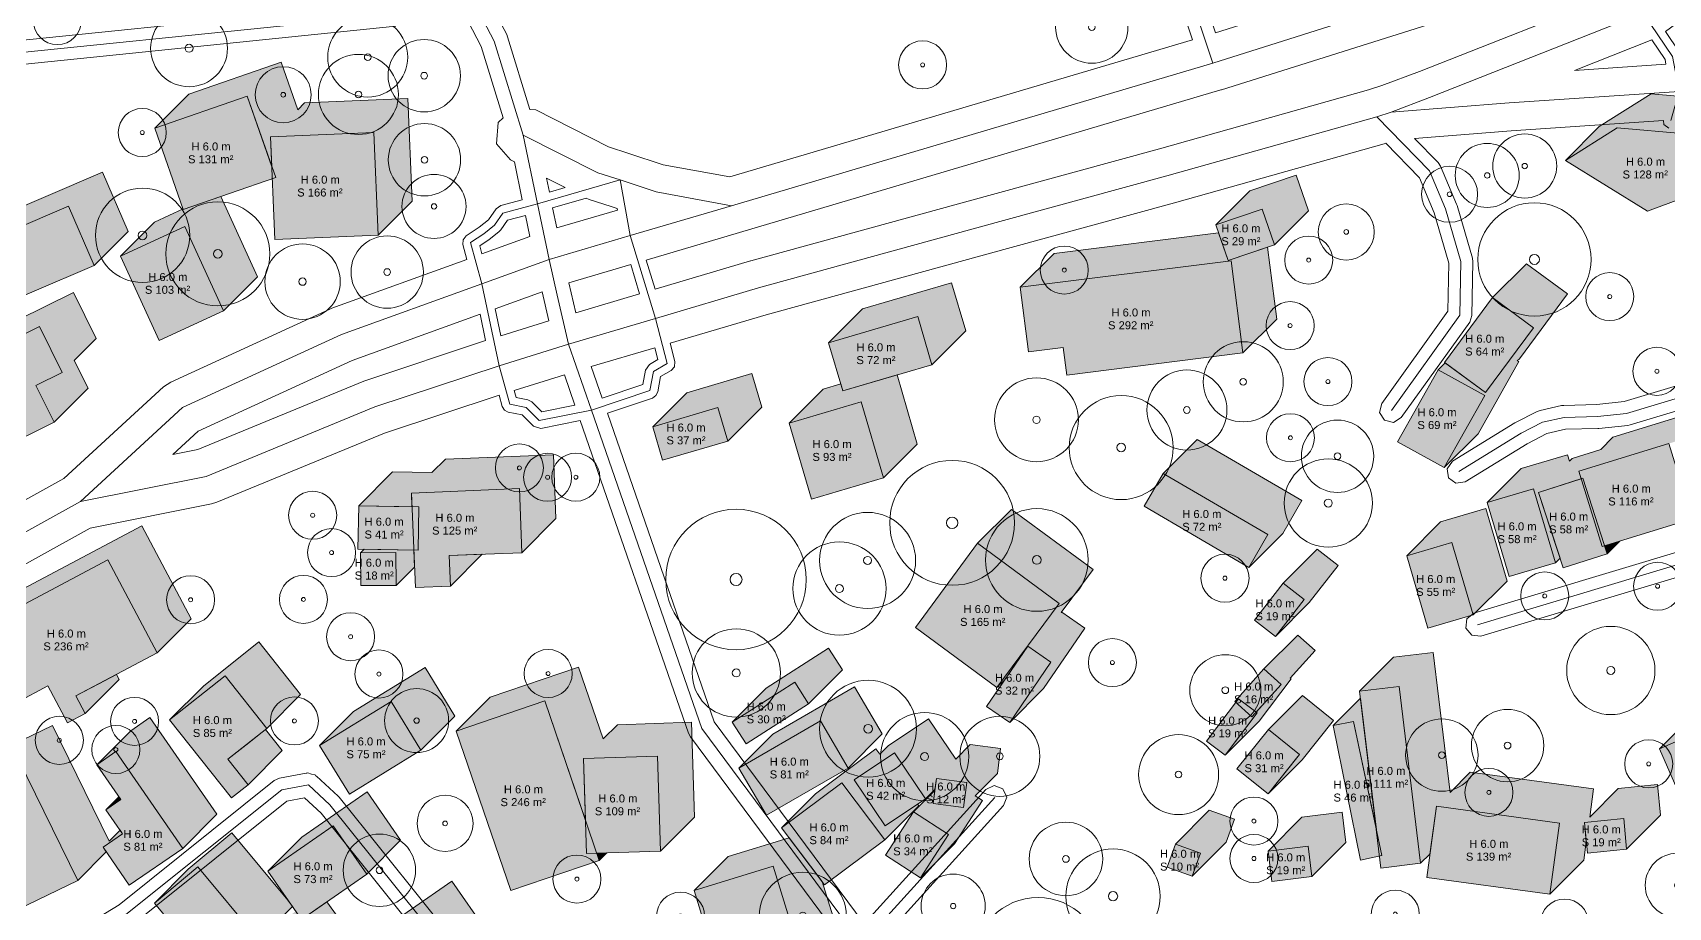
# Model space of a CAD drawing. Header units: metres. Extents: x -4 to 969, y -5 to 964.
# Drawn here: x 119.2 to 323.6, y 606.7 to 715.9 of the extents above; entities that cross this region are included whole.
import ezdxf

# ---------------------------------------------------------------- set-up
doc = ezdxf.new("R2010")
doc.units = ezdxf.units.M
doc.header["$MEASUREMENT"] = 0
for name, color, linetype, lineweight, true_color in [('TPX_BUILDING_AREAS_TEXT', 7, 'CONTINUOUS', 0, 0x000000), ('TPX_BUILDING_HEIGHTS_TEXT', 7, 'CONTINUOUS', 0, 0x000000), ('TPX_BUILDINGS', 7, 'CONTINUOUS', 0, 0x000000), ('TPX_BUILDINGS_HATCH', 7, 'CONTINUOUS', 0, 0xf0f0f0), ('TPX_BUILDINGS_SHADOWS_HATCH', 7, 'CONTINUOUS', 0, 0x000000), ('TPX_BUILDINGS_SHADOWS_OUTLINES', 7, 'CONTINUOUS', 0, 0x000000), ('TPX_ROADS_AXES', 7, 'CONTINUOUS', 0, 0x323232), ('TPX_ROADS_CONTOURS', 7, 'CONTINUOUS', 0, 0x646464), ('TPX_VEGETATION_TREES_INDIVIDUAL', 7, 'CONTINUOUS', 0, 0x136734)]:
    doc.layers.add(name, color=color, linetype=linetype, lineweight=lineweight, true_color=true_color)
doc.styles.add('TPX_TEXTE', font='arial.ttf')

# ---------------------------------------------------------------- blocks, each defined once
blk = doc.blocks.new('TREETR005_CR065')
at = {"layer": 'TPX_VEGETATION_TREES_INDIVIDUAL'}
for radius in [6.5, 0.542]:
    blk.add_circle((0, 0, 0.04), radius, dxfattribs=at)
blk = doc.blocks.new('TREETR007_CR080')
at = {"layer": 'TPX_VEGETATION_TREES_INDIVIDUAL'}
for radius in [8.03, 0.708]:
    blk.add_circle((0, 0, 0.04), radius, dxfattribs=at)
blk = doc.blocks.new('TREETR006_CR071')
at = {"layer": 'TPX_VEGETATION_TREES_INDIVIDUAL'}
for radius in [7.08, 0.625]:
    blk.add_circle((0, 0, 0.04), radius, dxfattribs=at)
blk = doc.blocks.new('TREETR003_CR040')
at = {"layer": 'TPX_VEGETATION_TREES_INDIVIDUAL'}
for radius in [4, 0.333]:
    blk.add_circle((0, 0, 0.04), radius, dxfattribs=at)
blk = doc.blocks.new('TREETR007_CR078')
at = {"layer": 'TPX_VEGETATION_TREES_INDIVIDUAL'}
for radius in [7.8, 0.708]:
    blk.add_circle((0, 0, 0.04), radius, dxfattribs=at)
blk = doc.blocks.new('TREETR004_CR046')
at = {"layer": 'TPX_VEGETATION_TREES_INDIVIDUAL'}
for radius in [4.59, 0.417]:
    blk.add_circle((0, 0, 0.04), radius, dxfattribs=at)
blk = doc.blocks.new('TREETR005_CR061')
at = {"layer": 'TPX_VEGETATION_TREES_INDIVIDUAL'}
for radius in [6.05, 0.542]:
    blk.add_circle((0, 0, 0.04), radius, dxfattribs=at)
blk = doc.blocks.new('TREETR006_CR059')
at = {"layer": 'TPX_VEGETATION_TREES_INDIVIDUAL'}
for radius in [5.9, 0.583]:
    blk.add_circle((0, 0, 0.04), radius, dxfattribs=at)
blk = doc.blocks.new('TREETR004_CR044')
at = {"layer": 'TPX_VEGETATION_TREES_INDIVIDUAL'}
for radius in [4.44, 0.417]:
    blk.add_circle((0, 0, 0.04), radius, dxfattribs=at)
blk = doc.blocks.new('TREETR003_CR030')
at = {"layer": 'TPX_VEGETATION_TREES_INDIVIDUAL'}
for radius in [3, 0.25]:
    blk.add_circle((0, 0, 0.04), radius, dxfattribs=at)
blk = doc.blocks.new('TREETR005_CR052')
at = {"layer": 'TPX_VEGETATION_TREES_INDIVIDUAL'}
for radius in [5.24, 0.458]:
    blk.add_circle((0, 0, 0.04), radius, dxfattribs=at)
blk = doc.blocks.new('TREETR008_CR088')
at = {"layer": 'TPX_VEGETATION_TREES_INDIVIDUAL'}
for radius in [8.77, 0.75]:
    blk.add_circle((0, 0, 0.04), radius, dxfattribs=at)
blk = doc.blocks.new('TREETR005_CR060')
at = {"layer": 'TPX_VEGETATION_TREES_INDIVIDUAL'}
for radius in [6, 0.5]:
    blk.add_circle((0, 0, 0.04), radius, dxfattribs=at)
blk = doc.blocks.new('TREETR005_CR047')
at = {"layer": 'TPX_VEGETATION_TREES_INDIVIDUAL'}
for radius in [4.71, 0.458]:
    blk.add_circle((0, 0, 0.04), radius, dxfattribs=at)
blk = doc.blocks.new('TREETR005_CR048')
at = {"layer": 'TPX_VEGETATION_TREES_INDIVIDUAL'}
for radius in [4.8, 0.5]:
    blk.add_circle((0, 0, 0.04), radius, dxfattribs=at)
blk = doc.blocks.new('TREETR005_CR064')
at = {"layer": 'TPX_VEGETATION_TREES_INDIVIDUAL'}
for radius in [6.41, 0.542]:
    blk.add_circle((0, 0, 0.04), radius, dxfattribs=at)
blk = doc.blocks.new('TREETR003_CR035')
at = {"layer": 'TPX_VEGETATION_TREES_INDIVIDUAL'}
for radius in [3.5, 0.292]:
    blk.add_circle((0, 0, 0.04), radius, dxfattribs=at)
blk = doc.blocks.new('TREETR005_CR058')
at = {"layer": 'TPX_VEGETATION_TREES_INDIVIDUAL'}
for radius in [5.82, 0.5]:
    blk.add_circle((0, 0, 0.04), radius, dxfattribs=at)
blk = doc.blocks.new('TREETR005_CR054')
at = {"layer": 'TPX_VEGETATION_TREES_INDIVIDUAL'}
for radius in [5.44, 0.458]:
    blk.add_circle((0, 0, 0.04), radius, dxfattribs=at)
blk = doc.blocks.new('TREETR005_CR059')
at = {"layer": 'TPX_VEGETATION_TREES_INDIVIDUAL'}
for radius in [5.89, 0.542]:
    blk.add_circle((0, 0, 0.04), radius, dxfattribs=at)
blk = doc.blocks.new('TREETR005_CR055')
at = {"layer": 'TPX_VEGETATION_TREES_INDIVIDUAL'}
for radius in [5.51, 0.5]:
    blk.add_circle((0, 0, 0.04), radius, dxfattribs=at)
blk = doc.blocks.new('TREETR004_CR050')
at = {"layer": 'TPX_VEGETATION_TREES_INDIVIDUAL'}
for radius in [5, 0.417]:
    blk.add_circle((0, 0, 0.04), radius, dxfattribs=at)
blk = doc.blocks.new('TREETR004_CR045')
at = {"layer": 'TPX_VEGETATION_TREES_INDIVIDUAL'}
for radius in [4.52, 0.417]:
    blk.add_circle((0, 0, 0.04), radius, dxfattribs=at)

msp = doc.modelspace()

# ---------------------------------------------------------------- hatches: boundary and pattern name
at = {"layer": 'TPX_BUILDINGS_HATCH'}
for points in [[(146.02, 708.01), (134.47, 704.03), (138.03, 693.86), (149.57, 697.85), (146.02, 708.01)], [(161.84, 703.47), (148.94, 702.93), (149.48, 690.12), (162.38, 690.65), (161.84, 703.47)], [(317.17, 704.07), (310.69, 700), (320.95, 693.68), (331.95, 697.76), (325.69, 703.33), (317.17, 704.07)], [(107.12, 694.5), (99.58, 691.27), (103.2, 682.89), (109.01, 685.37), (111.26, 680.2), (126.89, 686.88), (123.69, 694.27), (109.79, 688.33), (107.12, 694.5)], [(272.82, 693.91), (267.02, 691.95), (268.55, 687.5), (274.34, 689.46), (272.82, 693.91)], [(138.22, 691.76), (130.18, 688.06), (135.03, 677.52), (143.07, 681.22), (138.22, 691.76)], [(268.93, 687.44), (242.6, 684.15), (243.62, 676.1), (247.97, 676.65), (248.39, 673.2), (270.38, 675.95), (268.93, 687.44)], [(301.61, 682.86), (295.59, 674.76), (300.71, 671), (306.73, 679.1), (301.61, 682.86)], [(229.78, 680.49), (218.65, 677.22), (220.41, 671.23), (231.54, 674.49), (229.78, 680.49)], [(120.05, 679.25), (109.67, 674.14), (114.82, 663.82), (121.9, 667.31), (119.61, 671.9), (122.91, 673.52), (120.05, 679.25)], [(294.82, 673.86), (289.74, 664.87), (295.54, 661.63), (300.62, 670.63), (294.82, 673.86)], [(204.82, 669.13), (196.68, 666.74), (197.91, 662.55), (206.05, 664.94), (204.82, 669.13)], [(222.7, 669.83), (213.72, 667.2), (216.5, 657.71), (225.49, 660.34), (222.7, 669.83)], [(323.63, 664.64), (312.39, 661.19), (315.29, 651.77), (326.52, 655.23), (323.63, 664.64)], [(260.46, 660.9), (258.08, 656.8), (271.15, 649.17), (273.54, 653.28), (260.46, 660.9)], [(312.87, 660.31), (307.32, 658.54), (310.42, 649.12), (315.92, 650.87), (312.87, 660.31)], [(180.01, 659.01), (166.52, 658.45), (167.02, 646.67), (171.42, 646.85), (171.25, 650.64), (180.34, 651.01), (180.01, 659.01)], [(306.72, 658.99), (300.92, 657.27), (303.66, 648.02), (309.45, 649.74), (306.72, 658.99)], [(159.94, 656.85), (159.84, 651.44), (167.35, 651.31), (167.45, 656.73), (159.94, 656.85)], [(237.26, 652.18), (229.5, 641.67), (239.68, 634.16), (247.44, 644.67), (237.26, 652.18)], [(296.5, 652.28), (290.87, 650.62), (293.53, 641.57), (299.18, 643.23), (296.5, 652.28)], [(128.6, 650.12), (112.34, 641.51), (117.21, 632.31), (121.12, 634.39), (123.57, 629.78), (125.77, 630.93), (124.61, 633.12), (134.76, 638.49), (128.6, 650.12)], [(164.6, 651.02), (160.18, 650.99), (160.22, 646.9), (164.63, 646.93), (164.6, 651.02)], [(275.43, 647.2), (271.84, 642.6), (274.46, 640.55), (278.05, 645.16), (275.43, 647.2)], [(243.53, 639.35), (238.37, 631.81), (241.27, 629.82), (246.43, 637.35), (243.53, 639.35)], [(143.24, 635.63), (136.32, 630.12), (144.06, 620.39), (146.14, 622.04), (143.61, 625.21), (148.45, 629.06), (143.24, 635.63)], [(273.04, 636.49), (269.39, 632.43), (271.52, 630.51), (275.18, 634.57), (273.04, 636.49)], [(214.41, 634.83), (206.62, 629.86), (208.36, 627.16), (216.15, 632.15), (214.41, 634.83)], [(289.94, 634.3), (284.99, 633.7), (287.66, 611.62), (292.61, 612.22), (289.94, 634.3)], [(163.99, 632.42), (155.06, 626.95), (158.79, 620.86), (167.72, 626.34), (163.99, 632.42)], [(183.18, 632.49), (172.12, 628.74), (178.93, 608.84), (190, 612.59), (183.18, 632.49)], [(269.85, 632.78), (265.86, 627.49), (268.2, 625.72), (272.2, 631), (269.85, 632.78)], [(217.64, 630.02), (207.43, 624.12), (210.89, 618.22), (221.1, 624.12), (217.64, 630.02)], [(284.21, 629.95), (281.67, 629.41), (285.11, 612.62), (287.77, 613.18), (284.21, 629.95)], [(273.59, 628.92), (269.67, 624.02), (273.57, 620.89), (277.49, 625.8), (273.59, 628.92)], [(327.78, 628.84), (322.46, 626.53), (326.19, 617.96), (331.49, 620.27), (327.78, 628.84)], [(129.6, 626.18), (127.23, 624.52), (130.22, 620.19), (128.37, 618.91), (130.45, 615.92), (128, 614.23), (131.28, 609.47), (137.96, 614.09), (129.6, 626.18)], [(197.27, 625.58), (188.04, 625.29), (188.42, 613.46), (197.64, 613.75), (197.27, 625.58)], [(226.9, 626.03), (221.86, 622.63), (225.73, 616.89), (230.77, 620.28), (226.9, 626.03)], [(117.43, 625.2), (104.83, 619.11), (112.25, 603.99), (124.85, 610.09), (117.43, 625.2)], [(220.29, 622.26), (212.78, 616.65), (218.15, 609.55), (225.67, 615.17), (220.29, 622.26)], [(232.11, 622.82), (231.7, 619.69), (235.5, 619.2), (235.9, 622.33), (232.11, 622.82)], [(294.58, 619.34), (293.37, 610.45), (308.75, 608.36), (309.96, 617.25), (294.58, 619.34)], [(229.25, 618.64), (225.76, 613.22), (230.14, 610.4), (233.63, 615.82), (229.25, 618.64)], [(317.98, 617.81), (313.07, 617.33), (313.44, 613.5), (318.35, 613.98), (317.98, 617.81)], [(156.74, 616.9), (148.59, 611.24), (152.79, 605.2), (160.94, 610.87), (156.74, 616.9)], [(261.97, 614.61), (260.95, 611.75), (264.08, 610.62), (265.1, 613.48), (261.97, 614.61)], [(278.56, 614.36), (273.55, 613.74), (274.01, 609.96), (279.01, 610.58), (278.56, 614.36)], [(139.86, 611.78), (134.41, 607.23), (142.02, 598.08), (147.48, 602.63), (139.86, 611.78)], [(211.72, 611.86), (201.84, 608.82), (206.64, 593.18), (207.39, 593.41), (206.54, 596.18), (215.67, 598.99), (211.72, 611.86)]]:
    msp.add_hatch(color=256, dxfattribs=at).paths.add_polyline_path(points)
at = {"layer": 'TPX_BUILDINGS_SHADOWS_HATCH'}
for points in [[(138.72, 708.27), (134.47, 704.03), (146.02, 708.01), (149.1, 699.19), (148.94, 702.93), (161.84, 703.47), (162.38, 690.65), (166.62, 694.89), (166.08, 707.72), (153.19, 707.17), (152.33, 706.32), (150.26, 712.25), (138.72, 708.27)], [(314.93, 704.24), (310.69, 700), (317.17, 704.07), (325.69, 703.33), (331.95, 697.76), (331.01, 697.41), (328.08, 694.48), (335, 696.84), (337.47, 689.62), (338.02, 689.83), (340.45, 683.45), (344.69, 687.7), (342.26, 694.07), (341.71, 693.86), (339.24, 701.08), (333.22, 699.03), (336.2, 702), (329.93, 707.57), (321.42, 708.31), (314.93, 704.24)], [(103.82, 695.51), (99.58, 691.27), (107.12, 694.5), (109.79, 688.33), (123.69, 694.27), (126.89, 686.88), (131.13, 691.12), (127.94, 698.51), (114.03, 692.58), (111.37, 698.74), (103.82, 695.51)], [(271.26, 696.19), (267.02, 691.95), (272.82, 693.91), (274.34, 689.46), (278.59, 693.7), (277.06, 698.15), (271.26, 696.19)], [(134.43, 692.3), (130.18, 688.06), (138.22, 691.76), (143.07, 681.22), (147.31, 685.46), (142.71, 695.48), (138.03, 693.86), (138, 693.95), (134.43, 692.3)], [(246.84, 688.39), (242.6, 684.15), (268.93, 687.44), (270.38, 675.95), (274.63, 680.19), (273.49, 689.17), (268.55, 687.5), (267.36, 690.96), (246.84, 688.39)], [(295.66, 674.7), (294.82, 673.86), (300.62, 670.63), (295.54, 661.63), (299.78, 665.87), (304.87, 674.87), (304.68, 674.97), (304.95, 675.24), (310.97, 683.34), (305.85, 687.1), (301.61, 682.86), (306.73, 679.1), (300.71, 671), (295.66, 674.7)], [(222.89, 681.46), (218.65, 677.22), (229.78, 680.49), (231.54, 674.49), (235.78, 678.73), (234.02, 684.73), (222.89, 681.46)], [(73.34, 660.39), (69.1, 656.15), (74.43, 658.94), (80.72, 646.88), (80.84, 647), (75.27, 657.67), (86.24, 663.4), (88.77, 658.57), (86.17, 663.85), (91.53, 666.49), (96.97, 655.43), (93.06, 663.37), (98.95, 666.27), (102.99, 658.04), (104.36, 659.41), (100.87, 669.29), (109.76, 672.4), (113.49, 661.86), (116.07, 664.44), (114.82, 663.82), (109.67, 674.14), (120.05, 679.25), (122.91, 673.52), (119.61, 671.9), (121.9, 667.31), (126.14, 671.56), (124.41, 675.02), (127.15, 677.76), (124.29, 683.49), (113.91, 678.38), (111.19, 675.66), (105.11, 673.53), (101.02, 669.44), (97.31, 667.62), (95.78, 670.73), (90.42, 668.09), (89.4, 667.07), (79.52, 661.92), (79.4, 661.79), (78.67, 663.18), (73.34, 660.39)], [(305.17, 661.51), (300.92, 657.27), (306.72, 658.99), (309.45, 649.74), (310.03, 650.31), (307.32, 658.54), (312.68, 660.25), (312.39, 661.19), (323.63, 664.64), (335.45, 668.28), (338.35, 658.86), (342.18, 662.68), (340.12, 669.22), (353.61, 673.47), (357.13, 662.26), (361.37, 666.5), (357.85, 677.72), (344.36, 673.46), (340.57, 669.68), (339.7, 672.52), (327.87, 668.88), (316.63, 665.44), (315.11, 663.91), (311.56, 662.78), (311.2, 662.42), (310.97, 663.23), (305.17, 661.51)], [(200.92, 670.98), (196.68, 666.74), (204.82, 669.13), (206.05, 664.94), (210.29, 669.18), (209.06, 673.37), (200.92, 670.98)], [(217.96, 671.44), (213.72, 667.2), (222.7, 669.83), (225.49, 660.34), (229.73, 664.58), (227.2, 673.22), (220.41, 671.23), (220.16, 672.08), (217.96, 671.44)], [(264.7, 665.15), (260.46, 660.9), (273.54, 653.28), (271.15, 649.17), (275.39, 653.41), (277.78, 657.52), (264.7, 665.15)], [(164.18, 661.09), (159.94, 656.85), (166.59, 656.74), (166.52, 658.45), (180.01, 659.01), (180.34, 651.01), (184.58, 655.26), (184.26, 663.25), (170.77, 662.69), (169.09, 661.01), (164.18, 661.09)], [(241.5, 656.42), (237.26, 652.18), (247.44, 644.67), (239.68, 634.16), (240.63, 635.11), (243.53, 639.35), (246.43, 637.35), (241.27, 629.82), (245.51, 634.06), (250.68, 641.6), (247.77, 643.59), (247.71, 643.53), (251.69, 648.91), (241.5, 656.42)], [(295.11, 654.86), (290.87, 650.62), (296.5, 652.28), (299.18, 643.23), (303.42, 647.47), (300.75, 656.52), (295.11, 654.86)], [(116.59, 645.75), (112.34, 641.51), (128.6, 650.12), (134.76, 638.49), (139, 642.73), (132.85, 654.36), (116.59, 645.75)], [(317.5, 652.45), (315.6, 651.87), (315.92, 650.87), (317.5, 652.45)], [(160.62, 651.43), (160.18, 650.99), (164.6, 651.02), (164.63, 646.93), (166.91, 649.21), (166.82, 651.32), (160.62, 651.43)], [(175.38, 650.81), (171.25, 650.64), (171.42, 646.85), (175.38, 650.81)], [(278.05, 645.16), (274.46, 640.55), (278.7, 644.79), (282.29, 649.4), (279.67, 651.44), (275.43, 647.2), (278.05, 645.16)], [(140.57, 634.36), (136.32, 630.12), (143.24, 635.63), (148.45, 629.06), (152.69, 633.3), (147.48, 639.87), (140.57, 634.36)], [(271.79, 630.46), (268.2, 625.72), (272.45, 629.96), (276.44, 635.24), (276.3, 635.35), (279.42, 638.81), (277.28, 640.73), (273.04, 636.49), (275.18, 634.57), (272.06, 631.11), (272.2, 631), (271.79, 630.46)], [(326.71, 630.77), (322.46, 626.53), (327.78, 628.84), (331.49, 620.27), (333.1, 621.87), (329.82, 630.14), (337.46, 633.13), (341.97, 621.74), (346.21, 625.99), (344.32, 630.76), (342.61, 629.75), (340.34, 633.55), (345.11, 636.37), (347.39, 632.57), (351.63, 636.82), (349.36, 640.61), (344.58, 637.79), (342.4, 635.61), (341.7, 637.37), (334.07, 634.38), (332.25, 632.56), (332.02, 633.08), (326.71, 630.77)], [(85.52, 630.76), (81.27, 626.52), (95.96, 633.56), (103.86, 617.06), (105.18, 618.38), (104.83, 619.11), (117.43, 625.2), (124.85, 610.09), (128.41, 613.64), (128, 614.23), (130.45, 615.92), (130.14, 616.37), (128.77, 614.99), (121.67, 629.45), (109.07, 623.35), (107.75, 622.03), (100.2, 637.8), (85.52, 630.76)], [(210.86, 634.1), (206.62, 629.86), (214.41, 634.83), (216.15, 632.15), (220.39, 636.39), (218.65, 639.07), (210.86, 634.1)], [(289.23, 637.95), (284.99, 633.7), (289.94, 634.3), (292.61, 612.22), (293.77, 613.38), (294.58, 619.34), (309.96, 617.25), (308.75, 608.36), (312.99, 612.6), (313.31, 614.91), (313.07, 617.33), (317.98, 617.81), (318.35, 613.98), (322.59, 618.22), (322.22, 622.05), (317.31, 621.57), (313.73, 617.98), (314.2, 621.5), (298.82, 623.59), (296.3, 621.06), (294.18, 638.55), (289.23, 637.95)], [(127.48, 634.64), (124.61, 633.12), (125.77, 630.93), (130.01, 635.18), (129.68, 635.8), (127.48, 634.64)], [(159.3, 631.19), (155.06, 626.95), (163.99, 632.42), (167.72, 626.34), (171.96, 630.58), (168.23, 636.67), (159.3, 631.19)], [(176.36, 632.98), (172.12, 628.74), (183.18, 632.49), (188.29, 617.59), (188.04, 625.29), (197.27, 625.58), (197.64, 613.75), (201.88, 617.99), (201.51, 629.83), (192.28, 629.53), (190.5, 627.75), (187.42, 636.73), (176.36, 632.98)], [(211.68, 628.36), (207.43, 624.12), (217.64, 630.02), (221.1, 624.12), (225.34, 628.37), (221.89, 634.26), (211.68, 628.36)], [(277.29, 625.55), (273.57, 620.89), (277.82, 625.13), (281.73, 630.04), (277.84, 633.16), (273.59, 628.92), (277.49, 625.8), (277.29, 625.55)], [(285.1, 632.84), (281.67, 629.41), (284.21, 629.95), (287.08, 616.41), (285.1, 632.84)], [(131.47, 628.77), (127.23, 624.52), (129.6, 626.18), (137.96, 614.09), (142.2, 618.34), (133.84, 630.42), (131.47, 628.77)], [(217.02, 620.89), (212.78, 616.65), (220.29, 622.26), (225.67, 615.17), (229.91, 619.41), (229.76, 619.61), (225.73, 616.89), (221.86, 622.63), (226.9, 626.03), (230.77, 620.28), (231.93, 621.44), (232.11, 622.82), (235.9, 622.33), (235.5, 619.2), (231.7, 619.69), (231.91, 621.3), (229.25, 618.64), (233.63, 615.82), (230.14, 610.4), (234.38, 614.65), (237.87, 620.06), (236.96, 620.65), (239.75, 623.44), (240.14, 626.57), (236.35, 627.06), (234.53, 625.24), (231.14, 630.27), (226.1, 626.88), (225.05, 625.83), (224.54, 626.51), (217.02, 620.89)], [(146.2, 627.27), (143.61, 625.21), (146.14, 622.04), (150.38, 626.29), (148.28, 628.92), (146.2, 627.27)], [(129.99, 620.52), (128.37, 618.91), (130.22, 620.19), (129.99, 620.52)], [(152.83, 615.48), (148.59, 611.24), (156.74, 616.9), (160.94, 610.87), (165.18, 615.12), (160.98, 621.14), (152.83, 615.48)], [(266.21, 618.85), (261.97, 614.61), (265.1, 613.48), (264.08, 610.62), (268.32, 614.86), (269.34, 617.72), (266.21, 618.85)], [(277.79, 617.99), (273.55, 613.74), (278.56, 614.36), (279.01, 610.58), (283.25, 614.82), (282.81, 618.6), (277.79, 617.99)], [(138.65, 611.47), (134.41, 607.23), (139.86, 611.78), (147.48, 602.63), (144.26, 599.94), (142.22, 597.91), (150.93, 604.23), (155.9, 597.41), (154.3, 596.25), (156.48, 594.21), (154.12, 591.69), (158.36, 595.93), (158.86, 596.47), (157.26, 598.77), (167.32, 605.76), (171.61, 599.58), (175.85, 603.82), (171.56, 610), (161.51, 603.01), (158.77, 600.27), (158.76, 600.28), (160.14, 601.66), (155.95, 607.4), (152.79, 605.2), (152.07, 606.23), (148.43, 603.58), (151.67, 606.81), (151.1, 607.62), (144.1, 616.02), (138.65, 611.47)], [(206.08, 613.06), (201.84, 608.82), (211.72, 611.86), (215.67, 598.99), (219.92, 603.23), (217.85, 609.95), (213.71, 615.41), (206.08, 613.06)], [(190.95, 613.54), (189.69, 613.5), (190, 612.59), (190.95, 613.54)]]:
    msp.add_hatch(color=256, dxfattribs=at).paths.add_polyline_path(points)

# ---------------------------------------------------------------- linework, layer by layer
at = {"layer": 'TPX_BUILDINGS', "elevation": 0.04}
for points in [[(146.02, 708.01), (134.47, 704.03), (138.03, 693.86), (149.57, 697.85)], [(161.84, 703.47), (148.94, 702.93), (149.48, 690.12), (162.38, 690.65)], [(317.17, 704.07), (310.69, 700), (320.95, 693.68), (331.95, 697.76), (325.69, 703.33)], [(107.12, 694.5), (99.58, 691.27), (103.2, 682.89), (109.01, 685.37), (111.26, 680.2), (126.89, 686.88), (123.69, 694.27), (109.79, 688.33)], [(272.82, 693.91), (267.02, 691.95), (268.55, 687.5), (274.34, 689.46)], [(138.22, 691.76), (130.18, 688.06), (135.03, 677.52), (143.07, 681.22)], [(268.93, 687.44), (242.6, 684.15), (243.62, 676.1), (247.97, 676.65), (248.39, 673.2), (270.38, 675.95)], [(301.61, 682.86), (295.59, 674.76), (300.71, 671), (306.73, 679.1)], [(229.78, 680.49), (218.65, 677.22), (220.41, 671.23), (231.54, 674.49)], [(120.05, 679.25), (109.67, 674.14), (114.82, 663.82), (121.9, 667.31), (119.61, 671.9), (122.91, 673.52)], [(294.82, 673.86), (289.74, 664.87), (295.54, 661.63), (300.62, 670.63)], [(204.82, 669.13), (196.68, 666.74), (197.91, 662.55), (206.05, 664.94)], [(222.7, 669.83), (213.72, 667.2), (216.5, 657.71), (225.49, 660.34)], [(323.63, 664.64), (312.39, 661.19), (315.29, 651.77), (326.52, 655.23)], [(260.46, 660.9), (258.08, 656.8), (271.15, 649.17), (273.54, 653.28)], [(312.87, 660.31), (307.32, 658.54), (310.42, 649.12), (315.92, 650.87)], [(180.01, 659.01), (166.52, 658.45), (167.02, 646.67), (171.42, 646.85), (171.25, 650.64), (180.34, 651.01)], [(306.72, 658.99), (300.92, 657.27), (303.66, 648.02), (309.45, 649.74)], [(159.94, 656.85), (159.84, 651.44), (167.35, 651.31), (167.45, 656.73)], [(237.26, 652.18), (229.5, 641.67), (239.68, 634.16), (247.44, 644.67)], [(296.5, 652.28), (290.87, 650.62), (293.53, 641.57), (299.18, 643.23)], [(128.6, 650.12), (112.34, 641.51), (117.21, 632.31), (121.12, 634.39), (123.57, 629.78), (125.77, 630.93), (124.61, 633.12), (134.76, 638.49)], [(164.6, 651.02), (160.18, 650.99), (160.22, 646.9), (164.63, 646.93)], [(275.43, 647.2), (271.84, 642.6), (274.46, 640.55), (278.05, 645.16)], [(243.53, 639.35), (238.37, 631.81), (241.27, 629.82), (246.43, 637.35)], [(143.24, 635.63), (136.32, 630.12), (144.06, 620.39), (146.14, 622.04), (143.61, 625.21), (148.45, 629.06)], [(273.04, 636.49), (269.39, 632.43), (271.52, 630.51), (275.18, 634.57)], [(214.41, 634.83), (206.62, 629.86), (208.36, 627.16), (216.15, 632.15)], [(289.94, 634.3), (284.99, 633.7), (287.66, 611.62), (292.61, 612.22)], [(163.99, 632.42), (155.06, 626.95), (158.79, 620.86), (167.72, 626.34)], [(183.18, 632.49), (172.12, 628.74), (178.93, 608.84), (190, 612.59)], [(269.85, 632.78), (265.86, 627.49), (268.2, 625.72), (272.2, 631)], [(217.64, 630.02), (207.43, 624.12), (210.89, 618.22), (221.1, 624.12)], [(284.21, 629.95), (281.67, 629.41), (285.11, 612.62), (287.77, 613.18)], [(273.59, 628.92), (269.67, 624.02), (273.57, 620.89), (277.49, 625.8)], [(327.78, 628.84), (322.46, 626.53), (326.19, 617.96), (331.49, 620.27)], [(129.6, 626.18), (127.23, 624.52), (130.22, 620.19), (128.37, 618.91), (130.45, 615.92), (128, 614.23), (131.28, 609.47), (137.96, 614.09)], [(197.27, 625.58), (188.04, 625.29), (188.42, 613.46), (197.64, 613.75)], [(226.9, 626.03), (221.86, 622.63), (225.73, 616.89), (230.77, 620.28)], [(117.43, 625.2), (104.83, 619.11), (112.25, 603.99), (124.85, 610.09)], [(220.29, 622.26), (212.78, 616.65), (218.15, 609.55), (225.67, 615.17)], [(232.11, 622.82), (231.7, 619.69), (235.5, 619.2), (235.9, 622.33)], [(294.58, 619.34), (293.37, 610.45), (308.75, 608.36), (309.96, 617.25)], [(229.25, 618.64), (225.76, 613.22), (230.14, 610.4), (233.63, 615.82)], [(317.98, 617.81), (313.07, 617.33), (313.44, 613.5), (318.35, 613.98)], [(156.74, 616.9), (148.59, 611.24), (152.79, 605.2), (160.94, 610.87)], [(261.97, 614.61), (260.95, 611.75), (264.08, 610.62), (265.1, 613.48)], [(278.56, 614.36), (273.55, 613.74), (274.01, 609.96), (279.01, 610.58)], [(139.86, 611.78), (134.41, 607.23), (142.02, 598.08), (147.48, 602.63)], [(211.72, 611.86), (201.84, 608.82), (206.64, 593.18), (207.39, 593.41), (206.54, 596.18), (215.67, 598.99)]]:
    msp.add_lwpolyline(points, close=True, dxfattribs=at)
at = {"layer": 'TPX_BUILDINGS_SHADOWS_OUTLINES', "elevation": 0.04}
for points in [[(138.72, 708.27), (134.47, 704.03), (146.02, 708.01), (149.1, 699.19), (148.94, 702.93), (161.84, 703.47), (162.38, 690.65), (166.62, 694.89), (166.08, 707.72), (153.19, 707.17), (152.33, 706.32), (150.26, 712.25)], [(314.93, 704.24), (310.69, 700), (317.17, 704.07), (325.69, 703.33), (331.95, 697.76), (331.01, 697.41), (328.08, 694.48), (335, 696.84), (337.47, 689.62), (338.02, 689.83), (340.45, 683.45), (344.69, 687.7), (342.26, 694.07), (341.71, 693.86), (339.24, 701.08), (333.22, 699.03), (336.2, 702), (329.93, 707.57), (321.42, 708.31)], [(103.82, 695.51), (99.58, 691.27), (107.12, 694.5), (109.79, 688.33), (123.69, 694.27), (126.89, 686.88), (131.13, 691.12), (127.94, 698.51), (114.03, 692.58), (111.37, 698.74)], [(271.26, 696.19), (267.02, 691.95), (272.82, 693.91), (274.34, 689.46), (278.59, 693.7), (277.06, 698.15)], [(134.43, 692.3), (130.18, 688.06), (138.22, 691.76), (143.07, 681.22), (147.31, 685.46), (142.71, 695.48), (138.03, 693.86), (138, 693.95)], [(246.84, 688.39), (242.6, 684.15), (268.93, 687.44), (270.38, 675.95), (274.63, 680.19), (273.49, 689.17), (268.55, 687.5), (267.36, 690.96)], [(295.66, 674.7), (294.82, 673.86), (300.62, 670.63), (295.54, 661.63), (299.78, 665.87), (304.87, 674.87), (304.68, 674.97), (304.95, 675.24), (310.97, 683.34), (305.85, 687.1), (301.61, 682.86), (306.73, 679.1), (300.71, 671)], [(222.89, 681.46), (218.65, 677.22), (229.78, 680.49), (231.54, 674.49), (235.78, 678.73), (234.02, 684.73)], [(200.92, 670.98), (196.68, 666.74), (204.82, 669.13), (206.05, 664.94), (210.29, 669.18), (209.06, 673.37)], [(217.96, 671.44), (213.72, 667.2), (222.7, 669.83), (225.49, 660.34), (229.73, 664.58), (227.2, 673.22), (220.41, 671.23), (220.16, 672.08)], [(264.7, 665.15), (260.46, 660.9), (273.54, 653.28), (271.15, 649.17), (275.39, 653.41), (277.78, 657.52)], [(164.18, 661.09), (159.94, 656.85), (166.59, 656.74), (166.52, 658.45), (180.01, 659.01), (180.34, 651.01), (184.58, 655.26), (184.26, 663.25), (170.77, 662.69), (169.09, 661.01)], [(241.5, 656.42), (237.26, 652.18), (247.44, 644.67), (239.68, 634.16), (240.63, 635.11), (243.53, 639.35), (246.43, 637.35), (241.27, 629.82), (245.51, 634.06), (250.68, 641.6), (247.77, 643.59), (247.71, 643.53), (251.69, 648.91)], [(295.11, 654.86), (290.87, 650.62), (296.5, 652.28), (299.18, 643.23), (303.42, 647.47), (300.75, 656.52)], [(116.59, 645.75), (112.34, 641.51), (128.6, 650.12), (134.76, 638.49), (139, 642.73), (132.85, 654.36)], [(317.5, 652.45), (315.6, 651.87), (315.92, 650.87)], [(160.62, 651.43), (160.18, 650.99), (164.6, 651.02), (164.63, 646.93), (166.91, 649.21), (166.82, 651.32)], [(175.38, 650.81), (171.25, 650.64), (171.42, 646.85)], [(278.05, 645.16), (274.46, 640.55), (278.7, 644.79), (282.29, 649.4), (279.67, 651.44), (275.43, 647.2)], [(140.57, 634.36), (136.32, 630.12), (143.24, 635.63), (148.45, 629.06), (152.69, 633.3), (147.48, 639.87)], [(271.79, 630.46), (268.2, 625.72), (272.45, 629.96), (276.44, 635.24), (276.3, 635.35), (279.42, 638.81), (277.28, 640.73), (273.04, 636.49), (275.18, 634.57), (272.06, 631.11), (272.2, 631)], [(326.71, 630.77), (322.46, 626.53), (327.78, 628.84), (331.49, 620.27), (333.1, 621.87), (329.82, 630.14), (337.46, 633.13), (341.97, 621.74), (346.21, 625.99), (344.32, 630.76), (342.61, 629.75), (340.34, 633.55), (345.11, 636.37), (347.39, 632.57), (351.63, 636.82), (349.36, 640.61), (344.58, 637.79), (342.4, 635.61), (341.7, 637.37), (334.07, 634.38), (332.25, 632.56), (332.02, 633.08)], [(85.52, 630.76), (81.27, 626.52), (95.96, 633.56), (103.86, 617.06), (105.18, 618.38), (104.83, 619.11), (117.43, 625.2), (124.85, 610.09), (128.41, 613.64), (128, 614.23), (130.45, 615.92), (130.14, 616.37), (128.77, 614.99), (121.67, 629.45), (109.07, 623.35), (107.75, 622.03), (100.2, 637.8)], [(210.86, 634.1), (206.62, 629.86), (214.41, 634.83), (216.15, 632.15), (220.39, 636.39), (218.65, 639.07)], [(289.23, 637.95), (284.99, 633.7), (289.94, 634.3), (292.61, 612.22), (293.77, 613.38), (294.58, 619.34), (309.96, 617.25), (308.75, 608.36), (312.99, 612.6), (313.31, 614.91), (313.07, 617.33), (317.98, 617.81), (318.35, 613.98), (322.59, 618.22), (322.22, 622.05), (317.31, 621.57), (313.73, 617.98), (314.2, 621.5), (298.82, 623.59), (296.3, 621.06), (294.18, 638.55)], [(127.48, 634.64), (124.61, 633.12), (125.77, 630.93), (130.01, 635.18), (129.68, 635.8)], [(159.3, 631.19), (155.06, 626.95), (163.99, 632.42), (167.72, 626.34), (171.96, 630.58), (168.23, 636.67)], [(176.36, 632.98), (172.12, 628.74), (183.18, 632.49), (188.29, 617.59), (188.04, 625.29), (197.27, 625.58), (197.64, 613.75), (201.88, 617.99), (201.51, 629.83), (192.28, 629.53), (190.5, 627.75), (187.42, 636.73)], [(211.68, 628.36), (207.43, 624.12), (217.64, 630.02), (221.1, 624.12), (225.34, 628.37), (221.89, 634.26)], [(277.29, 625.55), (273.57, 620.89), (277.82, 625.13), (281.73, 630.04), (277.84, 633.16), (273.59, 628.92), (277.49, 625.8)], [(285.1, 632.84), (281.67, 629.41), (284.21, 629.95), (287.08, 616.41)], [(131.47, 628.77), (127.23, 624.52), (129.6, 626.18), (137.96, 614.09), (142.2, 618.34), (133.84, 630.42)], [(217.02, 620.89), (212.78, 616.65), (220.29, 622.26), (225.67, 615.17), (229.91, 619.41), (229.76, 619.61), (225.73, 616.89), (221.86, 622.63), (226.9, 626.03), (230.77, 620.28), (231.93, 621.44), (232.11, 622.82), (235.9, 622.33), (235.5, 619.2), (231.7, 619.69), (231.91, 621.3), (229.25, 618.64), (233.63, 615.82), (230.14, 610.4), (234.38, 614.65), (237.87, 620.06), (236.96, 620.65), (239.75, 623.44), (240.14, 626.57), (236.35, 627.06), (234.53, 625.24), (231.14, 630.27), (226.1, 626.88), (225.05, 625.83), (224.54, 626.51)], [(146.2, 627.27), (143.61, 625.21), (146.14, 622.04), (150.38, 626.29), (148.28, 628.92)], [(129.99, 620.52), (128.37, 618.91), (130.22, 620.19)], [(152.83, 615.48), (148.59, 611.24), (156.74, 616.9), (160.94, 610.87), (165.18, 615.12), (160.98, 621.14)], [(266.21, 618.85), (261.97, 614.61), (265.1, 613.48), (264.08, 610.62), (268.32, 614.86), (269.34, 617.72)], [(277.79, 617.99), (273.55, 613.74), (278.56, 614.36), (279.01, 610.58), (283.25, 614.82), (282.81, 618.6)], [(206.08, 613.06), (201.84, 608.82), (211.72, 611.86), (215.67, 598.99), (219.92, 603.23), (217.85, 609.95), (213.71, 615.41)], [(190.95, 613.54), (189.69, 613.5), (190, 612.59)]]:
    msp.add_lwpolyline(points, close=True, dxfattribs=at)
for points in [[(109.67, 674.14), (120.05, 679.25), (122.91, 673.52), (119.61, 671.9), (121.9, 667.31), (126.14, 671.56), (124.41, 675.02), (127.15, 677.76), (124.29, 683.49), (113.91, 678.38)], [(327.87, 668.88), (316.63, 665.44), (315.11, 663.91), (311.56, 662.78), (311.2, 662.42), (310.97, 663.23), (305.17, 661.51), (300.92, 657.27), (306.72, 658.99), (309.45, 649.74), (310.03, 650.31), (307.32, 658.54), (312.68, 660.25), (312.39, 661.19), (323.63, 664.64)], [(148.43, 603.58), (151.67, 606.81), (151.1, 607.62), (144.1, 616.02), (138.65, 611.47), (134.41, 607.23), (139.86, 611.78), (147.48, 602.63)], [(175.85, 603.82), (171.56, 610), (161.51, 603.01)], [(160.14, 601.66), (155.95, 607.4), (152.79, 605.2)]]:
    msp.add_lwpolyline(points, dxfattribs=at)
at = {"layer": 'TPX_ROADS_AXES', "elevation": 0.03}
for points in [[(180.49, 703.17), (176.88, 714.91), (174.14, 720.11), (160.65, 742.66), (146.13, 771.65), (135.81, 793.34), (126.22, 817.07), (119.46, 839.14), (109.33, 872.23), (108.93, 874.27)], [(256.9, 741.33), (266.67, 712.16)], [(310, 735.86), (314.58, 728.2), (320.43, 718.4), (324.09, 712.99), (324.9, 708.62), (323.88, 704.97)], [(322.8, 735.48), (317.15, 729.75), (314.58, 728.2), (311.48, 726.32), (266.67, 712.16), (206.5, 694.34)], [(288.93, 706.03), (293.74, 707.84), (320.43, 718.4), (324.07, 721.09), (329.02, 725.22)], [(174.14, 720.11), (164.44, 718.24), (101.4, 711.82)], [(288.93, 706.03), (303.69, 707.17), (324.9, 708.62), (341.82, 704)], [(186.16, 677.06), (197.03, 680.27), (209.87, 684.08), (240.05, 692.36), (260.91, 698.08), (287.12, 705.45), (288.93, 706.03)], [(287.12, 705.45), (293.72, 698.68), (295.73, 693.94), (297.65, 687.38), (297.52, 680.67), (288.97, 668.76)], [(206.5, 694.34), (197.1, 696.07), (192.59, 697.56), (189.83, 698.46), (180.49, 703.17)], [(183.72, 687.64), (182.28, 694.56), (180.49, 703.17)], [(193.85, 690.62), (192.59, 697.56), (182.28, 694.56), (177.95, 693.39), (176.89, 691.9), (175.57, 690.85), (173.91, 689.75)], [(206.5, 694.34), (193.85, 690.62), (183.72, 687.64)], [(173.91, 689.75), (175.31, 684.58), (177.48, 674.36), (178.82, 669.54), (180.86, 669.13), (182.5, 667.51), (189.02, 668.81), (196.33, 671.27), (196.76, 673.64), (198.49, 674.63), (197.03, 680.27)], [(197.03, 680.27), (193.85, 690.62)], [(183.72, 687.64), (175.31, 684.58), (157.79, 678.24), (137.92, 669.14), (125.19, 657.4)], [(186.16, 677.06), (184.75, 683.17), (183.72, 687.64)], [(356.49, 679.82), (343.89, 676.08), (318.34, 668.4), (314.72, 668.03), (310.53, 667.91), (307.85, 667.32), (305.17, 665.93), (297.38, 661.15)], [(125.19, 657.4), (140.88, 660.53), (161.94, 669.21), (177.48, 674.36), (186.16, 677.06)], [(228.77, 594.1), (222.8, 602.13), (202.8, 629.05), (189.02, 668.81), (186.16, 677.06)], [(299.7, 642.02), (352.58, 657.9), (366.03, 663.81)], [(61.09, 621.9), (125.19, 657.4)], [(130.86, 605.81), (150.32, 621.38), (153.65, 622.02)], [(205.06, 560.63), (187.59, 580.56), (156.34, 619.52), (153.65, 622.02)], [(239.4, 620.43), (222.8, 602.13)]]:
    msp.add_lwpolyline(points, dxfattribs=at)
at = {"layer": 'TPX_ROADS_CONTOURS', "elevation": 0.03}
for points in [[(310.03, 729.53), (266.99, 715.93), (258.32, 741.8)], [(255.47, 740.85), (264.12, 715.06), (206.31, 697.94), (197.97, 699.46), (193.68, 700.88), (191.17, 701.7), (182.07, 706.3), (181.34, 706.35), (178.55, 715.42), (178.43, 715.72), (175.68, 720.92)], [(164.22, 719.73), (101.25, 713.31), (100.24, 712.77), (99.91, 711.67), (100.46, 710.66), (101.56, 710.33), (164.59, 716.75)], [(173.07, 718.38), (175.25, 714.24), (178, 705.3), (177.37, 704.75), (177.17, 702.08), (178.91, 700.05), (179.4, 699.8), (180.38, 695.09), (177.68, 694.36), (177.13, 693.97), (176.15, 692.59), (174.98, 691.66), (173.36, 690.59), (172.98, 690.1), (172.95, 689.49), (173.45, 687.63), (156.6, 681.53), (156.34, 681.42), (136.47, 672.32), (135.55, 671.71), (123.12, 660.26), (60.71, 625.69), (9.24, 718.49)], [(224.91, 602.23), (240.51, 619.42), (240.9, 620.5), (240.41, 621.54), (239.32, 621.93), (238.29, 621.43), (223.09, 604.68), (204.36, 629.88), (191.01, 668.42), (196.65, 670.32), (197.08, 670.62), (197.31, 671.09), (197.66, 673), (198.98, 673.76), (199.41, 674.24), (199.45, 674.88), (198.86, 677.17), (210.83, 680.72), (240.98, 688.99), (261.85, 694.71), (288.07, 702.08), (288.26, 702.14), (292.45, 697.84), (294.31, 693.44), (296.15, 687.18), (296.03, 681.16), (287.75, 669.63), (287.49, 668.51), (288.09, 667.54), (289.21, 667.28), (290.19, 667.88), (298.74, 679.79), (299.02, 680.64), (299.15, 687.35), (299.09, 687.8), (297.17, 694.37), (297.11, 694.53), (295.1, 699.27), (294.8, 699.73), (291.85, 702.75), (303.94, 703.68), (322.95, 704.98), (323.01, 704.48), (323.62, 704.01)], [(343.45, 677.51), (318.04, 669.88), (314.63, 669.53), (310.49, 669.41), (310.21, 669.38), (307.53, 668.78), (307.16, 668.65), (304.48, 667.26), (304.39, 667.21), (296.59, 662.43), (295.92, 661.5), (296.1, 660.37), (297.03, 659.69), (298.16, 659.87), (305.91, 664.62), (308.37, 665.9), (310.72, 666.42), (314.77, 666.53), (314.87, 666.54), (318.49, 666.9), (318.77, 666.96), (344.31, 674.64)], [(64.03, 619.53), (126.41, 654.08), (141.57, 657.1), (142.22, 657.3), (163.16, 665.92), (177.47, 670.67), (177.86, 669.27), (178.14, 668.81), (178.62, 668.56), (180.37, 668.21), (181.79, 666.8), (182.69, 666.53), (187.62, 667.51), (201.14, 628.48), (201.39, 628), (221.4, 601.09)], [(352.06, 659.31), (299.27, 643.45), (298.38, 642.73), (298.26, 641.58), (298.99, 640.69), (300.13, 640.58), (353.01, 656.46)], [(188.74, 581.53), (157.51, 620.46), (157.36, 620.62), (154.67, 623.12), (154.56, 623.16), (154.49, 623.26), (154.03, 623.36), (153.6, 623.52), (153.48, 623.47), (153.37, 623.49), (150.04, 622.85), (149.38, 622.55), (130, 607.04), (119.37, 600.54)]]:
    msp.add_lwpolyline(points, dxfattribs=at)
for points in [[(195.84, 687.55), (207.5, 690.99), (267.66, 708.81), (267.72, 708.83), (312.54, 722.98), (313.3, 723.33), (315.52, 724.67), (317.67, 721.07), (292.48, 711.1), (287.78, 709.34), (286.11, 708.8), (259.97, 701.45), (239.12, 695.74), (208.94, 687.46), (208.88, 687.44), (196.96, 683.91)], [(323.2, 716.09), (326.15, 718.28), (326.31, 718.41), (329.49, 721.06), (336.76, 709.02), (325.83, 712), (325.28, 712.05), (325.08, 713.17), (324.92, 713.55)], [(311.85, 711.24), (321.49, 715.05), (323.15, 712.6), (323.26, 712.02)], [(183.4, 697.79), (185.73, 696.61), (183.76, 696.04)], [(184.17, 694.07), (188.36, 695.29), (188.75, 695.13), (191.49, 694.23), (192.22, 693.99), (192.26, 693.79), (184.69, 691.57)], [(175.07, 689.32), (176.12, 690.02), (176.18, 690.07), (177.51, 691.11), (177.7, 691.32), (178.55, 692.52), (180.79, 693.13), (181.34, 690.49), (175.34, 688.32)], [(186.19, 684.71), (193.92, 686.99), (195.04, 683.34), (187.05, 680.97)], [(176.99, 681.47), (182.86, 683.6), (183.7, 679.96), (177.71, 678.1)], [(136.72, 663.27), (139.89, 666.19), (159.12, 675), (175.1, 680.78), (175.8, 677.49), (160.84, 672.53), (160.6, 672.44), (139.86, 663.9)], [(188.99, 674.25), (196.94, 676.6), (197.33, 675.12), (196.26, 674.51), (195.78, 673.82), (195.45, 672.03), (190.35, 670.31)], [(179.38, 671.28), (185.64, 673.23), (186.96, 669.42), (182.82, 668.59), (181.56, 669.84), (181.06, 670.11), (179.62, 670.4)], [(132.96, 605.57), (150.97, 619.98), (153.18, 620.4), (155.24, 618.49), (186.42, 579.62), (186.46, 579.57), (203.11, 560.57), (188.54, 541.9), (177.03, 549.34), (158.1, 573.67)]]:
    msp.add_lwpolyline(points, close=True, dxfattribs=at)

# ---------------------------------------------------------------- block references
at = {"layer": 'TPX_VEGETATION_TREES_INDIVIDUAL'}
for name, p in [('TREETR003_CR030', (122.29, 717.46, 0.04)), ('TREETR004_CR045', (251.53, 716.65, 0.04)), ('TREETR005_CR048', (138.75, 714, 0.04)), ('TREETR004_CR050', (161.07, 712.9, 0.04)), ('TREETR004_CR050', (159.91, 708.23, 0.04)), ('TREETR004_CR045', (168.13, 710.58, 0.04)), ('TREETR003_CR030', (230.39, 711.93, 0.04)), ('TREETR003_CR035', (150.51, 708.2, 0.04)), ('TREETR003_CR030', (132.9, 703.48, 0.04)), ('TREETR004_CR045', (168.16, 700.08, 0.04)), ('TREETR003_CR040', (305.62, 699.3, 0.04)), ('TREETR003_CR040', (300.93, 698.12, 0.04)), ('TREETR003_CR035', (296.23, 695.77, 0.04)), ('TREETR003_CR040', (169.35, 694.25, 0.04)), ('TREETR005_CR059', (132.94, 690.64, 0.04)), ('TREETR005_CR065', (142.35, 688.33, 0.04)), ('TREETR003_CR035', (283.32, 691.06, 0.04)), ('TREETR006_CR071', (306.83, 687.63, 0.04)), ('TREETR005_CR047', (152.93, 684.86, 0.04)), ('TREETR004_CR045', (163.5, 686.06, 0.04)), ('TREETR003_CR030', (248.09, 686.3, 0.04)), ('TREETR003_CR030', (278.63, 687.55, 0.04)), ('TREETR003_CR030', (316.24, 682.99, 0.04)), ('TREETR003_CR030', (276.31, 679.37, 0.04)), ('TREETR004_CR050', (270.45, 672.35, 0.04)), ('TREETR003_CR030', (322.14, 673.66, 0.04)), ('TREETR003_CR030', (281.03, 672.38, 0.04)), ('TREETR005_CR052', (244.62, 667.61, 0.04)), ('TREETR004_CR050', (263.41, 668.83, 0.04)), ('TREETR005_CR065', (255.2, 664.14, 0.04)), ('TREETR003_CR030', (276.35, 665.36, 0.04)), ('TREETR004_CR045', (282.23, 663.05, 0.04)), ('TREETR003_CR030', (180.02, 661.59, 0.04)), ('TREETR003_CR030', (183.54, 660.43, 0.04)), ('TREETR003_CR030', (187.07, 660.44, 0.04)), ('TREETR007_CR078', (234.08, 654.74, 0.04)), ('TREETR005_CR055', (281.07, 657.21, 0.04)), ('TREETR003_CR030', (154.19, 655.68, 0.04)), ('TREETR008_CR088', (207.08, 647.66, 0.04)), ('TREETR005_CR060', (223.52, 650.04, 0.04)), ('TREETR005_CR064', (244.67, 650.1, 0.04)), ('TREETR003_CR030', (156.55, 651.02, 0.04)), ('TREETR005_CR058', (220, 646.53, 0.04)), ('TREETR003_CR030', (268.17, 647.83, 0.04)), ('TREETR003_CR030', (322.22, 646.82, 0.04)), ('TREETR003_CR030', (138.94, 645.13, 0.04)), ('TREETR003_CR030', (153.04, 645.17, 0.04)), ('TREETR003_CR030', (308.12, 645.61, 0.04)), ('TREETR003_CR030', (158.93, 640.52, 0.04)), ('TREETR005_CR055', (316.37, 636.3, 0.04)), ('TREETR005_CR055', (207.11, 635.99, 0.04)), ('TREETR003_CR030', (254.1, 637.29, 0.04)), ('TREETR003_CR030', (162.47, 635.86, 0.04)), ('TREETR003_CR030', (183.61, 635.92, 0.04)), ('TREETR004_CR044', (268.21, 633.83, 0.04)), ('TREETR003_CR040', (167.18, 630.04, 0.04)), ('TREETR005_CR061', (223.58, 629.03, 0.04)), ('TREETR003_CR030', (131.94, 629.94, 0.04)), ('TREETR003_CR030', (151.91, 630, 0.04)), ('TREETR004_CR045', (303.48, 626.92, 0.04)), ('TREETR003_CR030', (122.54, 627.58, 0.04)), ('TREETR003_CR030', (129.6, 626.43, 0.04)), ('TREETR005_CR055', (230.64, 625.55, 0.04)), ('TREETR004_CR050', (240.04, 625.58, 0.04)), ('TREETR004_CR045', (295.26, 625.73, 0.04)), ('TREETR004_CR050', (262.37, 623.3, 0.04)), ('TREETR003_CR030', (321.11, 624.64, 0.04)), ('TREETR003_CR030', (301.14, 621.08, 0.04)), ('TREETR003_CR035', (170.74, 617.21, 0.04)), ('TREETR003_CR030', (271.78, 617.49, 0.04)), ('TREETR004_CR046', (248.3, 612.76, 0.04)), ('TREETR004_CR045', (162.53, 611.35, 0.04)), ('TREETR003_CR030', (271.79, 612.82, 0.04)), ('TREETR003_CR030', (187.21, 610.25, 0.04)), ('TREETR006_CR059', (254.18, 608.11, 0.04)), ('TREETR003_CR040', (324.67, 609.47, 0.04)), ('TREETR005_CR054', (215.42, 605.66, 0.04)), ('TREETR003_CR040', (234.21, 606.88, 0.04)), ('TREETR003_CR030', (200.15, 605.62, 0.04)), ('TREETR007_CR080', (244.81, 599.91, 0.04)), ('TREETR003_CR030', (289.44, 605.87, 0.04)), ('TREETR003_CR030', (310.59, 604.76, 0.04))]:
    msp.add_blockref(name, p, dxfattribs=at)

# ---------------------------------------------------------------- texts
at = {"layer": 'TPX_BUILDING_AREAS_TEXT', "style": 'TPX_TEXTE'}
for s, p in [('S 131 m²', (138.62, 699.64, 0.05)), ('S 128 m²', (317.84, 697.74, 0.05)), ('S 166 m²', (152.26, 695.49, 0.05)), ('S 29 m²', (267.71, 689.41, 0.05)), ('S 103 m²', (133.23, 683.34, 0.05)), ('S 292 m²', (253.56, 678.91, 0.05)), ('S 64 m²', (298.18, 675.63, 0.05)), ('S 72 m²', (222.12, 674.56, 0.05)), ('S 69 m²', (292.21, 666.45, 0.05)), ('S 37 m²', (198.39, 664.54, 0.05)), ('S 93 m²', (216.63, 662.47, 0.05)), ('S 116 m²', (316.05, 656.91, 0.05)), ('S 125 m²', (169.1, 653.27, 0.05)), ('S 72 m²', (262.83, 653.74, 0.05)), ('S 58 m²', (308.66, 653.42, 0.05)), ('S 41 m²', (160.67, 652.78, 0.05)), ('S 58 m²', (302.21, 652.2, 0.05)), ('S 18 m²', (159.43, 647.66, 0.05)), ('S 55 m²', (292.05, 645.62, 0.05)), ('S 165 m²', (235.07, 641.87, 0.05)), ('S 19 m²', (271.97, 642.58, 0.05)), ('S 236 m²', (120.54, 638.81, 0.05)), ('S 32 m²', (239.43, 633.29, 0.05)), ('S 16 m²', (269.31, 632.2, 0.05)), ('S 30 m²', (208.41, 629.7, 0.05)), ('S 85 m²', (139.22, 628, 0.05)), ('S 19 m²', (266.05, 627.95, 0.05)), ('S 75 m²', (158.41, 625.34, 0.05)), ('S 81 m²', (211.29, 622.82, 0.05)), ('S 31 m²', (270.61, 623.6, 0.05)), ('S 111 m²', (285.4, 621.66, 0.05)), ('S 246 m²', (177.66, 619.36, 0.05)), ('S 109 m²', (189.44, 618.22, 0.05)), ('S 42 m²', (223.34, 620.16, 0.05)), ('S 12 m²', (230.83, 619.71, 0.05)), ('S 46 m²', (281.73, 619.93, 0.05)), ('S 84 m²', (216.25, 614.61, 0.05)), ('S 19 m²', (312.73, 614.35, 0.05)), ('S 81 m²', (130.54, 613.79, 0.05)), ('S 34 m²', (226.72, 613.22, 0.05)), ('S 139 m²', (298.27, 612.55, 0.05)), ('S 10 m²', (260.05, 611.31, 0.05)), ('S 19 m²', (273.31, 610.86, 0.05)), ('S 73 m²', (151.79, 609.75, 0.05))]:
    msp.add_text(s, height=1, dxfattribs=at).set_placement(p)
at = {"layer": 'TPX_BUILDING_HEIGHTS_TEXT', "style": 'TPX_TEXTE'}
for p in [(139.05, 701.24, 0.05), (318.26, 699.34, 0.05), (152.69, 697.09, 0.05), (267.71, 691.01, 0.05), (133.65, 684.94, 0.05), (253.98, 680.51, 0.05), (222.12, 676.16, 0.05), (298.18, 677.23, 0.05), (292.21, 668.05, 0.05), (198.39, 666.14, 0.05), (216.63, 664.07, 0.05), (316.48, 658.51, 0.05), (262.83, 655.34, 0.05), (308.66, 655.02, 0.05), (160.67, 654.38, 0.05), (169.52, 654.87, 0.05), (302.21, 653.8, 0.05), (159.43, 649.26, 0.05), (292.05, 647.22, 0.05), (235.5, 643.47, 0.05), (271.97, 644.18, 0.05), (120.97, 640.41, 0.05), (239.43, 634.89, 0.05), (269.31, 633.8, 0.05), (208.41, 631.3, 0.05), (139.22, 629.6, 0.05), (266.05, 629.55, 0.05), (158.41, 626.94, 0.05), (211.29, 624.42, 0.05), (270.61, 625.2, 0.05), (285.82, 623.26, 0.05), (178.08, 620.96, 0.05), (223.34, 621.76, 0.05), (230.83, 621.31, 0.05), (281.73, 621.53, 0.05), (189.87, 619.82, 0.05), (216.25, 616.21, 0.05), (130.54, 615.39, 0.05), (226.72, 614.82, 0.05), (298.69, 614.15, 0.05), (312.73, 615.95, 0.05), (260.05, 612.91, 0.05), (273.31, 612.46, 0.05), (151.79, 611.35, 0.05)]:
    msp.add_text('H 6.0 m', height=1, dxfattribs=at).set_placement(p)

doc.saveas('drawing.dxf')
